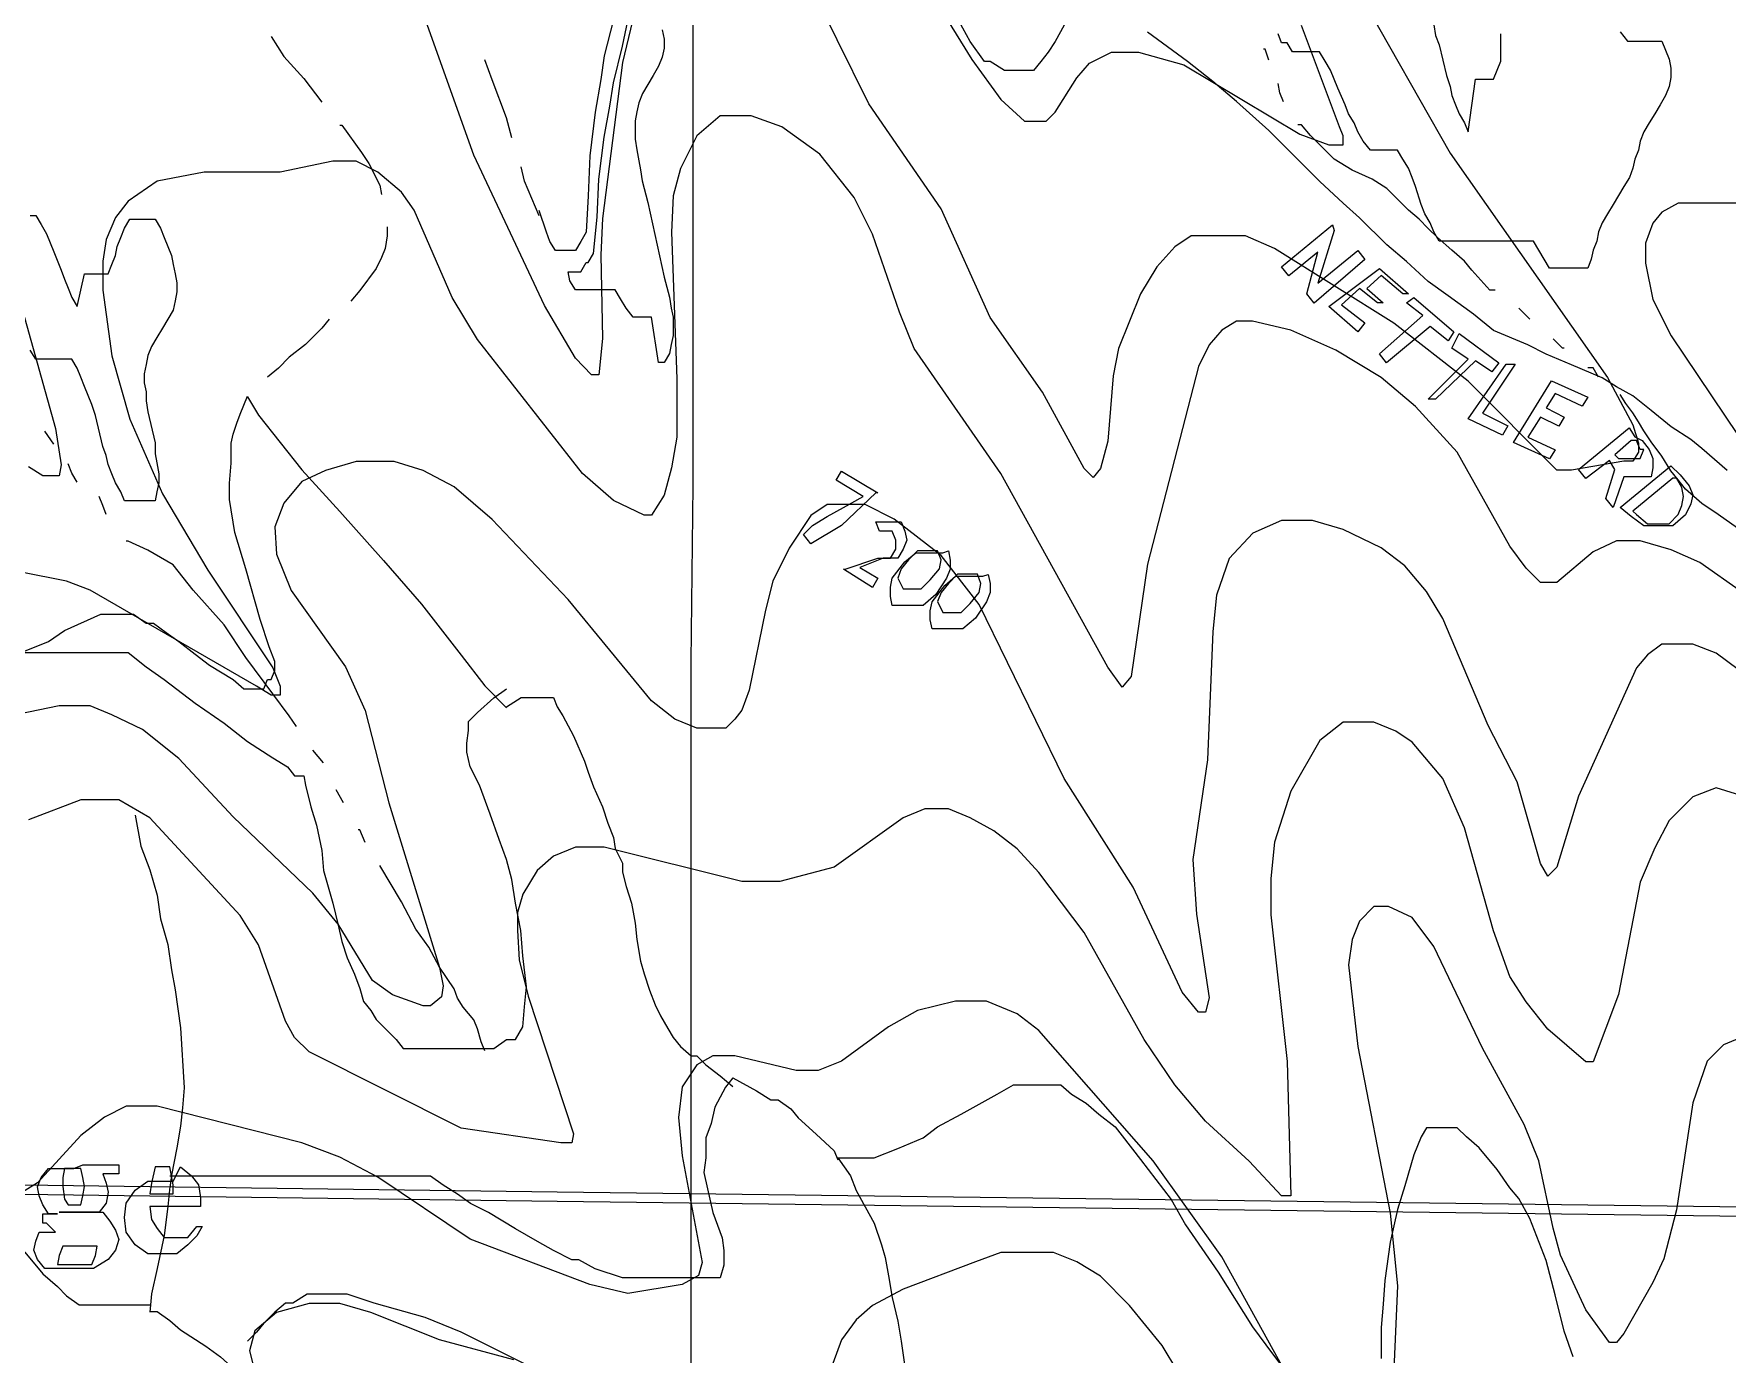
# Model space of a CAD drawing. Extents: x -0.82 to 6.83, y -0.63 to 7.9.
# Drawn here: x 1.1382 to 1.6312, y 6.3638 to 6.7482 of the extents above; entities that cross this region are included whole.
import ezdxf

# ---------------------------------------------------------------- set-up
doc = ezdxf.new("R2010")
doc.units = 0
for name, color, linetype in [('Elevations', 7, 'CONTINUOUS'), ('Grid', 7, 'CONTINUOUS'), ('Labels', 7, 'CONTINUOUS'), ('roads', 7, 'CONTINUOUS'), ('topo', 7, 'CONTINUOUS'), ('topo_grid', 7, 'CONTINUOUS'), ('water', 7, 'CONTINUOUS'), ('white', 7, 'CONTINUOUS')]:
    doc.layers.add(name, color=color, linetype=linetype)

msp = doc.modelspace()

# ---------------------------------------------------------------- linework, layer by layer
at = {"layer": 'Elevations', "color": 1}
for points in [[(1.373338, 6.605054), (1.364375, 6.599763), (1.362266, 6.602409), (1.364902, 6.605054), (1.36912, 6.6077), (1.373865, 6.610346), (1.379665, 6.613521), (1.371756, 6.618284), (1.373338, 6.620929), (1.383883, 6.614579), (1.383356, 6.614579)], [(1.390737, 6.606113), (1.391793, 6.603467), (1.392319, 6.600821), (1.391264, 6.598175), (1.389681, 6.595529), (1.388099, 6.595529), (1.385464, 6.595529), (1.378609, 6.592884), (1.383882, 6.589709), (1.3823, 6.587063), (1.373864, 6.592354), (1.37439, 6.592354), (1.383881, 6.595529), (1.38599, 6.595529), (1.387572, 6.595529), (1.389155, 6.598175), (1.389155, 6.600821), (1.388102, 6.603467), (1.386519, 6.603467), (1.384411, 6.603467), (1.383355, 6.606113), (1.386519, 6.606113), (1.389154, 6.606113)], [(1.404446, 6.597673), (1.404972, 6.595027), (1.404972, 6.592381), (1.403917, 6.589735), (1.400754, 6.584973), (1.397063, 6.581798), (1.393372, 6.581798), (1.391263, 6.581798), (1.389681, 6.581798), (1.388099, 6.581798), (1.387572, 6.584443), (1.387572, 6.587089), (1.388099, 6.589735), (1.391789, 6.594498), (1.394953, 6.597143), (1.399171, 6.597143), (1.402862, 6.597143)], [(1.391264, 6.586613), (1.393902, 6.586613), (1.396537, 6.586613), (1.399172, 6.589259), (1.401808, 6.592434), (1.402334, 6.59508), (1.401281, 6.597725), (1.398646, 6.597725), (1.395482, 6.597725), (1.392847, 6.59508), (1.390738, 6.592434), (1.389685, 6.589788)], [(1.416045, 6.59082), (1.416571, 6.588174), (1.416571, 6.585528), (1.415518, 6.582882), (1.412355, 6.57812), (1.408664, 6.574945), (1.404973, 6.574945), (1.402865, 6.574945), (1.401283, 6.574945), (1.3997, 6.574945), (1.399174, 6.577591), (1.399174, 6.580236), (1.3997, 6.582882), (1.403391, 6.587645), (1.406554, 6.590291), (1.410773, 6.590291), (1.414463, 6.590291)], [(1.402864, 6.57976), (1.405499, 6.57976), (1.408134, 6.57976), (1.410772, 6.582406), (1.413408, 6.585581), (1.413934, 6.588227), (1.412878, 6.590873), (1.410243, 6.590873), (1.40708, 6.590873), (1.404442, 6.588227), (1.402333, 6.585581), (1.40128, 6.582935)]]:
    msp.add_lwpolyline(points, close=True, dxfattribs=at)
at = {"layer": 'Grid', "color": 1}
for points in [[(1.706037, 6.405744), (1.498298, 6.40839), (1.290559, 6.411035), (1.08282, 6.413681), (0.875081, 6.416327), (0.872446, 6.621961), (0.869283, 6.827595), (0.866645, 7.033203), (0.863482, 7.238837), (0.966822, 7.238837), (1.070166, 7.238837), (1.276851, 7.238837), (1.491971, 7.241483), (1.707619, 7.244658)], [(1.712365, 5.571645), (1.503571, 5.575349), (1.295305, 5.578524), (1.086511, 5.582228), (0.878245, 5.585932), (0.877192, 5.792625), (0.876136, 5.99982), (0.87561, 6.206513), (0.875083, 6.413708), (1.082822, 6.411062), (1.290561, 6.408416), (1.4983, 6.40577), (1.706039, 6.403124)]]:
    msp.add_lwpolyline(points, dxfattribs=at)
at = {"layer": 'Labels', "color": 6}
for points in [[(1.516752, 6.690991), (1.512007, 6.675645), (1.523606, 6.68517), (1.525715, 6.682524), (1.510952, 6.669824), (1.508843, 6.67247), (1.512007, 6.684641), (1.503571, 6.677762), (1.501462, 6.680408), (1.516225, 6.692579)], [(1.529933, 6.679931), (1.538369, 6.672523), (1.536787, 6.672523), (1.53046, 6.677815), (1.526242, 6.674111), (1.530988, 6.669877), (1.529405, 6.669877), (1.524133, 6.674111), (1.51886, 6.669348), (1.525714, 6.664056), (1.523606, 6.661411), (1.51517, 6.668819)], [(1.539951, 6.671491), (1.55155, 6.661437), (1.549968, 6.658791), (1.544696, 6.663025), (1.532042, 6.652441), (1.529933, 6.655087), (1.542587, 6.6662), (1.537842, 6.669904)], [(1.553132, 6.660934), (1.564731, 6.652468), (1.562622, 6.649822), (1.557877, 6.652997), (1.546277, 6.641884), (1.544169, 6.641884), (1.555768, 6.653526), (1.551023, 6.656701)], [(1.567367, 6.634053), (1.565785, 6.631407), (1.555767, 6.636169), (1.566839, 6.652044), (1.569474, 6.652044), (1.559984, 6.637757)], [(1.580021, 6.647229), (1.590566, 6.642466), (1.588984, 6.639821), (1.581076, 6.643525), (1.57844, 6.639291), (1.583712, 6.636646), (1.58213, 6.634), (1.576858, 6.636646), (1.573167, 6.630825), (1.581076, 6.627121), (1.579494, 6.624475), (1.568949, 6.629237)], [(1.606384, 6.629846), (1.608493, 6.6272), (1.609551, 6.624554), (1.609551, 6.621908), (1.609019, 6.619263), (1.606911, 6.619263), (1.605328, 6.619263), (1.60322, 6.619263), (1.601111, 6.619263), (1.597948, 6.610267), (1.595839, 6.612913), (1.598475, 6.621379), (1.596892, 6.624025), (1.590038, 6.618733), (1.58793, 6.621379), (1.602693, 6.63355), (1.604275, 6.630904)], [(1.599529, 6.624554), (1.601638, 6.624554), (1.60322, 6.624554), (1.604802, 6.624554), (1.605855, 6.624554), (1.606911, 6.6272), (1.606911, 6.6272), (1.605855, 6.6272), (1.604802, 6.629846), (1.60322, 6.629846), (1.598475, 6.625613)], [(1.61746, 6.619818), (1.620095, 6.616643), (1.621151, 6.613997), (1.620625, 6.611351), (1.619042, 6.608176), (1.615351, 6.605001), (1.611129, 6.605001), (1.606911, 6.605001), (1.60322, 6.607647), (1.600057, 6.610293), (1.614824, 6.622464)], [(1.604802, 6.608229), (1.607965, 6.605584), (1.611129, 6.605584), (1.614297, 6.605584), (1.616932, 6.608229), (1.617985, 6.610875), (1.618512, 6.613521), (1.617985, 6.616167), (1.616406, 6.618813), (1.61535, 6.618813), (1.603746, 6.609288)], [(1.152417, 6.418946), (1.154526, 6.418946), (1.162962, 6.418946), (1.162962, 6.416301), (1.158216, 6.416301), (1.159272, 6.413655), (1.159798, 6.411009), (1.159272, 6.407834), (1.157163, 6.405188), (1.153999, 6.405188), (1.150309, 6.405188), (1.146618, 6.405188), (1.146091, 6.405188), (1.145565, 6.405188), (1.146618, 6.405188), (1.147674, 6.405188), (1.149256, 6.405188), (1.152946, 6.405188), (1.155055, 6.405188), (1.15611, 6.405188), (1.158219, 6.405188), (1.160328, 6.402542), (1.16191, 6.399896), (1.162966, 6.397251), (1.16191, 6.394076), (1.159801, 6.39143), (1.155583, 6.388784), (1.152948, 6.388784), (1.149781, 6.388784), (1.145036, 6.388784), (1.141345, 6.388784), (1.139236, 6.39143), (1.138181, 6.394076), (1.13871, 6.396721), (1.139763, 6.399367), (1.141872, 6.399367), (1.144507, 6.399367), (1.141872, 6.402013), (1.140819, 6.402013), (1.140819, 6.404659), (1.140819, 6.404659), (1.142401, 6.404659), (1.143456, 6.404659), (1.145036, 6.404659), (1.142401, 6.404659), (1.140819, 6.407305), (1.139763, 6.409951), (1.139236, 6.412596), (1.140289, 6.415242), (1.142398, 6.417888), (1.145562, 6.417888), (1.14978, 6.417888)], [(1.148199, 6.407331), (1.149781, 6.407331), (1.150837, 6.407331), (1.15189, 6.407331), (1.152419, 6.409977), (1.152946, 6.412623), (1.152419, 6.415269), (1.15189, 6.417915), (1.150837, 6.417915), (1.149781, 6.417915), (1.148199, 6.417915), (1.147143, 6.417915), (1.146617, 6.415269), (1.146617, 6.412623), (1.147143, 6.408919)], [(1.180888, 6.418417), (1.184051, 6.415771), (1.18616, 6.413126), (1.186686, 6.409421), (1.186686, 6.406776), (1.171924, 6.406776), (1.172453, 6.403071), (1.174035, 6.400426), (1.176144, 6.39778), (1.179308, 6.39778), (1.180888, 6.39778), (1.182997, 6.39778), (1.185634, 6.400955), (1.187217, 6.400955), (1.185634, 6.398309), (1.182997, 6.395663), (1.179833, 6.393017), (1.176669, 6.393017), (1.171397, 6.393017), (1.167706, 6.395663), (1.165071, 6.399367), (1.164544, 6.403601), (1.165071, 6.407834), (1.167706, 6.411538), (1.171397, 6.414184), (1.176142, 6.414184), (1.17878, 6.414184)], [(1.172452, 6.413655), (1.171926, 6.41048), (1.17878, 6.41048), (1.17878, 6.413126), (1.178253, 6.415771), (1.177727, 6.418417), (1.176144, 6.418417), (1.174562, 6.418417), (1.173506, 6.418417)], [(1.148199, 6.389948), (1.150834, 6.389948), (1.152943, 6.389948), (1.155052, 6.389948), (1.156105, 6.392594), (1.156631, 6.39524), (1.156105, 6.39524), (1.155578, 6.39524), (1.153996, 6.39524), (1.152944, 6.39524), (1.15189, 6.39524), (1.149781, 6.39524), (1.146617, 6.39524), (1.145564, 6.392594), (1.145038, 6.389948), (1.145564, 6.389948), (1.146091, 6.389948)]]:
    msp.add_lwpolyline(points, close=True, dxfattribs=at)
at = {"layer": 'roads', "color": 7}
for points in [[(1.306904, 6.752348), (1.304269, 6.741765), (1.303213, 6.734885), (1.301631, 6.72536), (1.300049, 6.71266), (1.299522, 6.701019), (1.298996, 6.690435), (1.297413, 6.68779), (1.295831, 6.685144), (1.294249, 6.685144), (1.291614, 6.685144), (1.290032, 6.685144), (1.288449, 6.68779), (1.287394, 6.690435), (1.285285, 6.696785)], [(1.438195, 6.75076), (1.435559, 6.745998), (1.433451, 6.742823), (1.431342, 6.740177), (1.429233, 6.737531), (1.427124, 6.737531), (1.423962, 6.737531), (1.420793, 6.737531), (1.416575, 6.740177), (1.414993, 6.740177), (1.410775, 6.745998), (1.407612, 6.751819)], [(1.207252, 6.7474), (1.210943, 6.741579), (1.216743, 6.735229), (1.222015, 6.72835)], [(1.631169, 6.621115), (1.623789, 6.627465), (1.620626, 6.63011), (1.614826, 6.633815), (1.609021, 6.638577), (1.603749, 6.64281), (1.599004, 6.645456), (1.594786, 6.648102), (1.585823, 6.651806), (1.578441, 6.654981), (1.573169, 6.657627), (1.563151, 6.66186), (1.557352, 6.666623), (1.54997, 6.671915), (1.544171, 6.676148), (1.537844, 6.681969), (1.532044, 6.686731), (1.524135, 6.694669), (1.51939, 6.698902), (1.512536, 6.705252), (1.506209, 6.711602), (1.497773, 6.720069), (1.488283, 6.728535), (1.481427, 6.734356), (1.474047, 6.740177), (1.462448, 6.748644)], [(1.277378, 6.717899), (1.275796, 6.72372), (1.271578, 6.734833), (1.269469, 6.740653)], [(1.227288, 6.721577), (1.227815, 6.721577), (1.233615, 6.713639), (1.235723, 6.710464), (1.238886, 6.704114), (1.239413, 6.701469)], [(1.285286, 6.695224), (1.281068, 6.705279), (1.280015, 6.709512)], [(1.240996, 6.692049), (1.240996, 6.689404), (1.24047, 6.685699), (1.239417, 6.683054), (1.237834, 6.679879), (1.233089, 6.673529), (1.230454, 6.670354)], [(1.224124, 6.665168), (1.222015, 6.662522), (1.21727, 6.657759), (1.212525, 6.654055), (1.209362, 6.65088), (1.206198, 6.648234)], [(1.13449, 6.568145), (1.142399, 6.57132), (1.147144, 6.574495), (1.157689, 6.579258), (1.159798, 6.579258), (1.163489, 6.579258), (1.167178, 6.579258), (1.170869, 6.576612), (1.172978, 6.576612), (1.176669, 6.573966), (1.18036, 6.57132), (1.185105, 6.567616), (1.189323, 6.564441), (1.196177, 6.560208), (1.19934, 6.557562), (1.200922, 6.557562), (1.202505, 6.557562), (1.203558, 6.557562), (1.204613, 6.557562), (1.20514, 6.557562), (1.206193, 6.560208), (1.207249, 6.560208), (1.208302, 6.562853), (1.208302, 6.565499), (1.206722, 6.569733), (1.204087, 6.57767), (1.199869, 6.592487), (1.196705, 6.60307), (1.195123, 6.612595), (1.195123, 6.617358), (1.195649, 6.623178), (1.195649, 6.628999), (1.196176, 6.631645), (1.197231, 6.63482), (1.198284, 6.637466), (1.19934, 6.640112), (1.200393, 6.642758)], [(1.200398, 6.642493), (1.203561, 6.637201), (1.216215, 6.621326), (1.227287, 6.609155), (1.239941, 6.594868), (1.251013, 6.582168), (1.262612, 6.567351), (1.269467, 6.558355), (1.275794, 6.552005)], [(1.13449, 6.568145), (1.142399, 6.568145), (1.149253, 6.568145), (1.156107, 6.568145), (1.159798, 6.568145), (1.164016, 6.568145), (1.165598, 6.568145), (1.17087, 6.563912), (1.176143, 6.560208), (1.185106, 6.553328), (1.193542, 6.547508), (1.200396, 6.542216), (1.207777, 6.537453), (1.211995, 6.534808), (1.214104, 6.532162), (1.215686, 6.532162), (1.216742, 6.532162), (1.217269, 6.529516), (1.218848, 6.523166), (1.22043, 6.517874), (1.222013, 6.510466), (1.222539, 6.504645), (1.22518, 6.49512), (1.226762, 6.48877), (1.227815, 6.484008), (1.229397, 6.479245), (1.231506, 6.474483), (1.233088, 6.470249), (1.234141, 6.466545), (1.23625, 6.463899), (1.237832, 6.461253), (1.240996, 6.458078), (1.243631, 6.455433), (1.24574, 6.452787), (1.248375, 6.452787), (1.253647, 6.452787), (1.25892, 6.452787), (1.262611, 6.452787), (1.26841, 6.452787), (1.272101, 6.452787), (1.275792, 6.455433), (1.277374, 6.455433), (1.278427, 6.455433), (1.280536, 6.459137), (1.281062, 6.464958), (1.281589, 6.470778), (1.280536, 6.479774), (1.280007, 6.487183), (1.278427, 6.49512), (1.277372, 6.501999), (1.275789, 6.50782), (1.273681, 6.513641), (1.271043, 6.521049), (1.26788, 6.529516), (1.265244, 6.534808), (1.264189, 6.539041), (1.264189, 6.541687), (1.264715, 6.545391), (1.264715, 6.548037), (1.26735, 6.550683), (1.272097, 6.554916), (1.275786, 6.557562)], [(1.275795, 6.552323), (1.280013, 6.554969), (1.282648, 6.554969), (1.287394, 6.554969), (1.289503, 6.554969), (1.290559, 6.552323), (1.292141, 6.549677), (1.295304, 6.543856), (1.298468, 6.536448), (1.299521, 6.533273), (1.301103, 6.52904), (1.303738, 6.523219), (1.305321, 6.518456), (1.306903, 6.514223), (1.307429, 6.511048), (1.309538, 6.506815), (1.309538, 6.504169), (1.310591, 6.499935), (1.312173, 6.495173), (1.3127, 6.492527), (1.313226, 6.489352), (1.313753, 6.48459), (1.314809, 6.47824), (1.315862, 6.474535), (1.317444, 6.469773), (1.319026, 6.46554), (1.320608, 6.462365), (1.322717, 6.45866), (1.324299, 6.456015), (1.326408, 6.453369), (1.329571, 6.450723), (1.331153, 6.450723), (1.333788, 6.448077), (1.338006, 6.444902), (1.341697, 6.441727)], [(1.167708, 6.520705), (1.16929, 6.511709), (1.171926, 6.50483), (1.174034, 6.497422), (1.175087, 6.490543), (1.177196, 6.483134), (1.178252, 6.475726), (1.179305, 6.469905), (1.180887, 6.458793), (1.181943, 6.44133), (1.181414, 6.435509), (1.180887, 6.430218), (1.179834, 6.423868), (1.178252, 6.41593), (1.177725, 6.412226)], [(1.341703, 6.444241), (1.339594, 6.441595), (1.33643, 6.435774), (1.335377, 6.431011), (1.333795, 6.426778), (1.333795, 6.423603), (1.333795, 6.420957), (1.333268, 6.416724), (1.334324, 6.411961), (1.335906, 6.405082), (1.338544, 6.397674), (1.339071, 6.39397), (1.339071, 6.389736), (1.338015, 6.386032), (1.337489, 6.386032), (1.336436, 6.386032), (1.334853, 6.386032), (1.329053, 6.386032), (1.322726, 6.386032), (1.315345, 6.386032), (1.309545, 6.386032), (1.301636, 6.388678), (1.296891, 6.391324), (1.294782, 6.391324), (1.28951, 6.39397), (1.284766, 6.396616), (1.278439, 6.40032), (1.270529, 6.405082), (1.265258, 6.407728), (1.261566, 6.410374), (1.257348, 6.41302), (1.253657, 6.415666), (1.248912, 6.415666), (1.246277, 6.415666), (1.242577, 6.415666), (1.239939, 6.415666), (1.235721, 6.415666), (1.228868, 6.415666), (1.218851, 6.415666), (1.207251, 6.415666), (1.195124, 6.415666), (1.183525, 6.415666), (1.177725, 6.415666)], [(1.341702, 6.444241), (1.348557, 6.440536), (1.352775, 6.437891), (1.354884, 6.437891), (1.358574, 6.435245), (1.360682, 6.432599), (1.365955, 6.427836), (1.371227, 6.423074), (1.372283, 6.420428)], [(1.372284, 6.421037), (1.378083, 6.421037), (1.382829, 6.421037), (1.389683, 6.423683), (1.397064, 6.426858), (1.401282, 6.430033), (1.408136, 6.433737), (1.418681, 6.439558), (1.423426, 6.442203), (1.428172, 6.442203), (1.433971, 6.442203), (1.437135, 6.442203), (1.440298, 6.439558), (1.444516, 6.436912), (1.448207, 6.433737), (1.452952, 6.430033), (1.455061, 6.427387), (1.460334, 6.420508), (1.469301, 6.408866), (1.473519, 6.401458), (1.483009, 6.387699), (1.493027, 6.371824), (1.498827, 6.363887), (1.507263, 6.352774)], [(1.58635, 6.363093), (1.583712, 6.370501), (1.581077, 6.381085), (1.578442, 6.391139), (1.573697, 6.40331), (1.570533, 6.40913), (1.567898, 6.412305), (1.564207, 6.417597), (1.558935, 6.423947), (1.555244, 6.427122), (1.552608, 6.429768), (1.54839, 6.429768), (1.545755, 6.429768), (1.543646, 6.429768), (1.542064, 6.427122), (1.539955, 6.42183), (1.53732, 6.412835), (1.535211, 6.405955), (1.533103, 6.39643), (1.531521, 6.385318), (1.530994, 6.378439), (1.530467, 6.37156), (1.530467, 6.362564)], [(1.372284, 6.421037), (1.375975, 6.415745), (1.377557, 6.411512), (1.380192, 6.406749), (1.38283, 6.401987), (1.384939, 6.395637), (1.385992, 6.391933), (1.387048, 6.386641), (1.388101, 6.380291), (1.389683, 6.373412), (1.390736, 6.367591), (1.391792, 6.360183)], [(1.1192, 6.417359), (1.120253, 6.414713), (1.125526, 6.406246), (1.131325, 6.39778), (1.135543, 6.393546), (1.140816, 6.387196), (1.145034, 6.383492), (1.147669, 6.380846), (1.15136, 6.378201), (1.153995, 6.378201), (1.15874, 6.378201), (1.161904, 6.378201), (1.16454, 6.378201), (1.166648, 6.378201), (1.169284, 6.378201), (1.16981, 6.378201), (1.171919, 6.378201)], [(1.177725, 6.412623), (1.177198, 6.406802), (1.176145, 6.398335), (1.174037, 6.38881), (1.172454, 6.381402), (1.171928, 6.37611)], [(1.281597, 6.360712), (1.262612, 6.370237), (1.252067, 6.37447), (1.237304, 6.378703), (1.229396, 6.381349), (1.221487, 6.381349), (1.217796, 6.381349), (1.213579, 6.378703), (1.21147, 6.378703), (1.208306, 6.376058), (1.205143, 6.372883), (1.203034, 6.370237), (1.200397, 6.367591)], [(1.171926, 6.376243), (1.174035, 6.376243), (1.177725, 6.373597), (1.180889, 6.370951), (1.18827, 6.366189), (1.192488, 6.363014), (1.196706, 6.359309), (1.198288, 6.359309), (1.200397, 6.356664)]]:
    msp.add_lwpolyline(points, dxfattribs=at)
at = {"layer": 'topo', "color": 2}
for points in [[(1.515171, 6.775711), (1.550496, 6.713507), (1.596367, 6.648129), (1.603748, 6.63437), (1.605331, 6.629079), (1.605331, 6.626433), (1.603748, 6.623787), (1.601116, 6.623787), (1.585822, 6.621141), (1.581604, 6.621141), (1.555769, 6.64707), (1.534152, 6.664004), (1.499353, 6.685699), (1.490918, 6.689404), (1.481954, 6.689404), (1.4751, 6.689404), (1.470355, 6.686229), (1.465083, 6.680408), (1.460337, 6.67247), (1.45401, 6.656595), (1.452428, 6.648658), (1.450845, 6.629608), (1.448737, 6.62167), (1.446628, 6.619024), (1.443993, 6.62167), (1.431866, 6.643895), (1.416572, 6.665591), (1.402336, 6.697235), (1.381246, 6.727821), (1.362793, 6.765233)], [(1.315868, 6.766291), (1.309541, 6.739833), (1.303741, 6.694484), (1.303214, 6.6839), (1.303741, 6.659559), (1.302688, 6.648975), (1.300579, 6.648975), (1.295833, 6.653738), (1.28687, 6.669084), (1.266308, 6.712846), (1.248381, 6.762931)], [(1.403388, 6.753433), (1.411296, 6.740733), (1.419732, 6.729091), (1.426587, 6.722741), (1.430804, 6.722741), (1.432913, 6.722741), (1.435548, 6.725387), (1.441875, 6.735441), (1.445566, 6.739674), (1.451898, 6.742849), (1.459807, 6.742849), (1.472988, 6.739145), (1.506731, 6.719037), (1.515167, 6.715862), (1.519385, 6.715862), (1.519385, 6.718508), (1.51833, 6.721154), (1.507258, 6.750655)], [(1.635387, 6.585793), (1.623261, 6.594259), (1.614825, 6.597964), (1.605857, 6.600609), (1.599003, 6.600609), (1.592149, 6.597434), (1.581604, 6.588439), (1.578969, 6.588439), (1.57686, 6.588439), (1.572642, 6.592672), (1.567897, 6.599022), (1.552606, 6.626459), (1.54048, 6.639688), (1.530462, 6.648155), (1.517281, 6.656093), (1.5041, 6.661913), (1.493028, 6.664559), (1.488283, 6.664559), (1.484065, 6.661913), (1.480374, 6.65768), (1.477211, 6.65133), (1.462447, 6.593836), (1.457702, 6.56116), (1.455067, 6.557985), (1.450849, 6.563806), (1.419742, 6.620215), (1.39443, 6.656595), (1.390212, 6.667179), (1.382303, 6.689933), (1.377031, 6.700516), (1.367013, 6.713216), (1.355941, 6.721154), (1.346977, 6.724329), (1.342232, 6.724329), (1.338014, 6.724329), (1.33116, 6.718508), (1.326415, 6.708983), (1.324306, 6.701045), (1.323779, 6.690462), (1.325362, 6.647758), (1.325362, 6.630825), (1.323779, 6.621829), (1.321671, 6.613891), (1.31798, 6.608071), (1.315871, 6.608071), (1.306908, 6.612304), (1.297945, 6.620241), (1.267364, 6.659268), (1.259983, 6.671438), (1.248911, 6.696838), (1.24522, 6.70213), (1.238366, 6.707951), (1.232039, 6.711126), (1.225185, 6.711126), (1.20989, 6.707951), (1.187746, 6.707951), (1.174038, 6.705305), (1.165602, 6.699484), (1.161911, 6.694722), (1.159276, 6.688372), (1.15822, 6.682022), (1.15822, 6.673555), (1.160858, 6.654505), (1.16613, 6.635984), (1.17562, 6.614288), (1.188802, 6.592063), (1.207782, 6.563594), (1.209891, 6.558303), (1.209891, 6.555657), (1.207256, 6.555657), (1.203038, 6.558303), (1.154532, 6.586243), (1.147678, 6.588888), (1.134496, 6.591534)], [(1.643297, 6.698929), (1.623262, 6.698929), (1.616935, 6.698929), (1.61219, 6.696283), (1.609552, 6.693108), (1.607443, 6.687287), (1.607443, 6.681466), (1.609552, 6.670883), (1.614825, 6.660299), (1.634333, 6.631301)], [(1.130801, 6.682339), (1.144509, 6.633312), (1.146091, 6.622729), (1.145565, 6.619554), (1.143983, 6.619554), (1.140819, 6.619554), (1.136601, 6.622199)], [(1.634337, 6.563144), (1.62801, 6.567907), (1.621156, 6.570553), (1.616938, 6.570553), (1.612193, 6.570553), (1.607975, 6.567378), (1.604807, 6.563674), (1.587935, 6.526235), (1.581608, 6.505598), (1.578973, 6.502952), (1.576864, 6.506656), (1.57001, 6.530468), (1.561574, 6.546873), (1.548392, 6.577961), (1.543647, 6.585899), (1.53732, 6.593307), (1.530466, 6.598599), (1.519394, 6.60389), (1.510431, 6.606536), (1.501468, 6.606536), (1.493032, 6.602832), (1.486177, 6.595424), (1.482487, 6.58484), (1.481431, 6.574257), (1.479849, 6.536818), (1.475631, 6.50782), (1.476684, 6.491945), (1.480375, 6.467603), (1.47932, 6.46337), (1.477211, 6.46337), (1.472466, 6.469191), (1.458231, 6.499777), (1.438195, 6.531421), (1.41341, 6.582036), (1.402338, 6.596323), (1.38863, 6.606906), (1.380194, 6.61114), (1.374394, 6.61114), (1.369122, 6.61114), (1.364377, 6.607965), (1.35805, 6.59844), (1.353304, 6.588915), (1.351195, 6.580448), (1.34645, 6.557165), (1.344342, 6.551344), (1.342233, 6.548698), (1.339598, 6.546052), (1.331162, 6.546052), (1.324835, 6.548698), (1.317981, 6.55399), (1.293728, 6.583517), (1.271583, 6.606801), (1.260511, 6.616326), (1.251548, 6.621088), (1.243112, 6.623734), (1.23204, 6.623734), (1.223077, 6.621088), (1.216218, 6.617913), (1.210946, 6.611563), (1.208311, 6.604684), (1.208837, 6.596746), (1.213055, 6.586163), (1.228872, 6.563938), (1.234676, 6.551238), (1.24153, 6.52433), (1.256293, 6.476361), (1.257349, 6.471069), (1.256822, 6.467894), (1.253659, 6.465249), (1.25155, 6.465249), (1.242587, 6.468424), (1.236787, 6.472657), (1.226765, 6.489061), (1.219384, 6.498057), (1.196185, 6.520282), (1.180367, 6.537215), (1.169823, 6.545682), (1.160859, 6.549915), (1.154532, 6.552561), (1.145563, 6.552561), (1.127637, 6.548857)], [(1.636443, 6.526076), (1.628007, 6.528722), (1.621153, 6.526076), (1.614299, 6.519197), (1.610081, 6.51126), (1.605859, 6.501205), (1.599532, 6.468529), (1.59215, 6.44895), (1.590041, 6.44895), (1.578969, 6.458475), (1.572642, 6.466413), (1.567897, 6.473821), (1.563152, 6.48705), (1.554716, 6.517107), (1.548389, 6.531394), (1.539426, 6.541978), (1.53468, 6.545153), (1.528354, 6.547799), (1.51939, 6.547799), (1.512536, 6.542507), (1.5041, 6.52769), (1.499355, 6.512874), (1.4983, 6.50229), (1.4983, 6.491707), (1.503046, 6.449003), (1.504099, 6.409977), (1.501464, 6.409977), (1.491974, 6.420031), (1.47932, 6.431673), (1.470357, 6.442256), (1.461392, 6.455485), (1.443993, 6.4866), (1.430812, 6.504063), (1.424485, 6.510942), (1.417631, 6.516234), (1.410773, 6.519938), (1.404446, 6.522584), (1.397591, 6.522584), (1.391264, 6.519938), (1.371229, 6.50565), (1.355412, 6.501417), (1.34434, 6.501417), (1.304269, 6.511471), (1.295833, 6.511471), (1.289506, 6.508825), (1.284761, 6.504592), (1.280543, 6.497713), (1.278961, 6.492421), (1.278961, 6.48713), (1.27949, 6.478663), (1.282125, 6.46808), (1.295306, 6.427995), (1.29478, 6.425349), (1.291616, 6.425349), (1.262618, 6.429583), (1.218325, 6.451808), (1.214107, 6.456041), (1.211472, 6.460804), (1.203563, 6.483029), (1.198291, 6.491495), (1.171928, 6.519964), (1.162965, 6.525256), (1.158747, 6.525256), (1.151893, 6.525256), (1.136603, 6.519435)], [(1.636441, 6.456544), (1.630115, 6.453898), (1.625369, 6.449135), (1.621151, 6.436965), (1.616406, 6.40585), (1.612716, 6.391562), (1.609552, 6.384683), (1.601116, 6.369866), (1.599002, 6.36722), (1.596893, 6.36722), (1.590039, 6.376745), (1.582657, 6.39262), (1.580548, 6.400558), (1.57633, 6.420137), (1.572112, 6.43072), (1.559986, 6.452945), (1.54575, 6.482473), (1.539423, 6.49094), (1.532569, 6.494115), (1.528351, 6.494115), (1.524133, 6.489881), (1.522024, 6.48459), (1.520969, 6.477181), (1.523607, 6.453369), (1.533097, 6.404871), (1.535205, 6.383704), (1.53415, 6.359362)], [(1.504098, 6.35579), (1.484062, 6.392171), (1.464027, 6.420137), (1.43081, 6.458105), (1.424484, 6.462867), (1.41552, 6.466571), (1.406558, 6.466571), (1.395481, 6.463926), (1.387045, 6.459163), (1.373336, 6.449109), (1.366482, 6.446463), (1.360157, 6.446463), (1.342231, 6.450696), (1.335904, 6.450696), (1.331159, 6.448051), (1.326941, 6.441701), (1.325885, 6.432705), (1.326941, 6.421592), (1.332741, 6.390477), (1.331685, 6.386773), (1.32694, 6.384127), (1.311122, 6.381481), (1.30005, 6.384127), (1.265252, 6.397356), (1.238363, 6.415348), (1.227286, 6.421169), (1.216214, 6.425402), (1.174034, 6.435986), (1.165071, 6.435986), (1.158744, 6.432811), (1.15189, 6.427519), (1.139236, 6.413761), (1.125528, 6.405294)], [(1.480373, 6.343646), (1.466665, 6.3664), (1.457175, 6.378042), (1.448739, 6.386509), (1.441884, 6.390742), (1.43503, 6.393388), (1.426594, 6.393388), (1.41974, 6.393388), (1.412354, 6.390742), (1.391264, 6.382804), (1.382301, 6.378042), (1.377556, 6.373809), (1.373338, 6.367988), (1.366484, 6.349467)], [(1.277907, 6.362167), (1.25629, 6.367988), (1.236254, 6.375925), (1.227287, 6.378571), (1.218323, 6.378571), (1.208832, 6.375925), (1.202505, 6.370634), (1.200923, 6.364813), (1.207777, 6.338354)]]:
    msp.add_lwpolyline(points, dxfattribs=at)
at = {"layer": 'topo_grid', "color": 7}
msp.add_lwpolyline([(1.329562, 6.359362), (1.329562, 6.411035), (1.329562, 6.462179), (1.329562, 6.513853), (1.329562, 6.565526), (1.330089, 6.61667), (1.330089, 6.668316), (1.330089, 6.71946), (1.330089, 6.771133), (1.330089, 6.822277), (1.330089, 6.87395), (1.330615, 6.925624), (1.330615, 6.976768), (1.330615, 7.028441), (1.330615, 7.079585), (1.330615, 7.131258), (1.330615, 7.182931), (1.331142, 7.225105)], dxfattribs=at)
at = {"layer": 'water', "color": 4}
for points in [[(1.497771, 6.740548), (1.496715, 6.743723), (1.496189, 6.743723)], [(1.501989, 6.72843), (1.500933, 6.731075), (1.500407, 6.733721)], [(1.563678, 6.673581), (1.562096, 6.673581), (1.556824, 6.679402), (1.554715, 6.682048), (1.551024, 6.685223), (1.546806, 6.688927), (1.544171, 6.691573), (1.541536, 6.694219), (1.538372, 6.696865), (1.535736, 6.699511), (1.532045, 6.703215), (1.527827, 6.705861), (1.522028, 6.708506), (1.516755, 6.711681), (1.509901, 6.718561), (1.507266, 6.721736), (1.50621, 6.721736)], [(1.573696, 6.665168), (1.570532, 6.668343)], [(1.583714, 6.656728), (1.583188, 6.656728), (1.580552, 6.659373)], [(1.593731, 6.648287), (1.592149, 6.650933), (1.590567, 6.650933)], [(1.650675, 6.588174), (1.64804, 6.59082), (1.644349, 6.595053), (1.637495, 6.601932), (1.628532, 6.608282), (1.623787, 6.611457), (1.619042, 6.615691), (1.61693, 6.618336), (1.614822, 6.620982), (1.612186, 6.625216), (1.609024, 6.629449), (1.606915, 6.632624), (1.605333, 6.63527), (1.60375, 6.637916), (1.601642, 6.640561), (1.60006, 6.643207)], [(1.143981, 6.628788), (1.141343, 6.632492)], [(1.150835, 6.617701), (1.149253, 6.620347), (1.148197, 6.622993), (1.148197, 6.622993)], [(1.159271, 6.608229), (1.158218, 6.610875), (1.157162, 6.613521)], [(1.214633, 6.546529), (1.212524, 6.549704), (1.207779, 6.556054), (1.19987, 6.566637), (1.193544, 6.576162), (1.18458, 6.586216), (1.178781, 6.593624), (1.171399, 6.597858), (1.165599, 6.600504), (1.165073, 6.600504)], [(1.222542, 6.535998), (1.219379, 6.539702)], [(1.228342, 6.524383), (1.226233, 6.528087)], [(1.234669, 6.512794), (1.233087, 6.516498), (1.23256, 6.516498)], [(1.269468, 6.452152), (1.268415, 6.454798), (1.267359, 6.458502), (1.266306, 6.461148), (1.263142, 6.464852), (1.26156, 6.467498), (1.260507, 6.470143), (1.256289, 6.476493), (1.253126, 6.482314), (1.249435, 6.487606), (1.245217, 6.495543), (1.23889, 6.506127)]]:
    msp.add_lwpolyline(points, dxfattribs=at)
at = {"layer": 'white', "color": 7}
for points in [[(1.321138, 6.749332), (1.321664, 6.746686), (1.321664, 6.74404), (1.321138, 6.741394), (1.320082, 6.738748), (1.3185, 6.736103), (1.316918, 6.733457), (1.315336, 6.730811), (1.31428, 6.728165), (1.313753, 6.725519), (1.313227, 6.722873), (1.313227, 6.720228), (1.313227, 6.717582), (1.313753, 6.714407), (1.31428, 6.711232), (1.314806, 6.708586), (1.315333, 6.705411), (1.316915, 6.699061), (1.32166, 6.677365), (1.323242, 6.671544), (1.323769, 6.668369), (1.324295, 6.665723), (1.324295, 6.663078), (1.324295, 6.660432), (1.323769, 6.657786), (1.323242, 6.65514), (1.32166, 6.652494), (1.320078, 6.652494), (1.317977, 6.665723), (1.317976, 6.665723), (1.316394, 6.665723), (1.314285, 6.665723), (1.312706, 6.665723), (1.310597, 6.668369), (1.309015, 6.671015), (1.307432, 6.673661), (1.30585, 6.673661), (1.303742, 6.673661), (1.301633, 6.673661), (1.299524, 6.673661), (1.297415, 6.673661), (1.295833, 6.673661), (1.294251, 6.676307), (1.293724, 6.678953), (1.294251, 6.678953), (1.294777, 6.678953), (1.295304, 6.678953), (1.296886, 6.678953), (1.297413, 6.678953), (1.297413, 6.678953), (1.298995, 6.681598), (1.299521, 6.681598), (1.299521, 6.681598), (1.301104, 6.684244), (1.301104, 6.684244), (1.301104, 6.684244), (1.302159, 6.694828), (1.302159, 6.694828), (1.302686, 6.70594), (1.304268, 6.718111), (1.304268, 6.718111), (1.30585, 6.727107), (1.30585, 6.727107), (1.306903, 6.733986), (1.309539, 6.744569), (1.311121, 6.751978)], [(1.545748, 6.750866), (1.546274, 6.747691), (1.547327, 6.745045), (1.549436, 6.73605), (1.550492, 6.732875), (1.551018, 6.730229), (1.552071, 6.727583), (1.553127, 6.724937), (1.554709, 6.722291), (1.555762, 6.719645), (1.557879, 6.734991), (1.557878, 6.734991), (1.55946, 6.734991), (1.561569, 6.734991), (1.563151, 6.734991), (1.564204, 6.737637), (1.56526, 6.740283), (1.56526, 6.742929), (1.56526, 6.745575), (1.56526, 6.74822)], [(1.600061, 6.74875), (1.602169, 6.746104), (1.604278, 6.746104), (1.606387, 6.746104), (1.608495, 6.746104), (1.610604, 6.746104), (1.612186, 6.746104), (1.613242, 6.743458), (1.614295, 6.740812), (1.614822, 6.738166), (1.614822, 6.73552), (1.614295, 6.732875), (1.613242, 6.730229), (1.61166, 6.727583), (1.610078, 6.724937), (1.608495, 6.722291), (1.606913, 6.719645), (1.605858, 6.717), (1.605331, 6.714354), (1.604278, 6.711708), (1.603752, 6.709062), (1.602696, 6.706416), (1.601114, 6.70377), (1.599531, 6.701125), (1.597949, 6.698479), (1.596367, 6.695833), (1.594785, 6.693187), (1.593729, 6.690541), (1.593203, 6.687895), (1.592147, 6.68525), (1.59162, 6.682604), (1.590567, 6.679958), (1.588985, 6.679958), (1.587403, 6.679958), (1.585294, 6.679958), (1.583183, 6.679958), (1.581074, 6.679958), (1.579492, 6.679958), (1.57791, 6.682604), (1.576327, 6.68525), (1.574745, 6.687895), (1.573163, 6.687895), (1.570528, 6.687895), (1.568419, 6.687895), (1.565787, 6.687895), (1.562624, 6.687895), (1.557352, 6.687895), (1.554714, 6.687895), (1.552079, 6.687895), (1.549444, 6.687895), (1.547335, 6.687895), (1.545753, 6.690541), (1.5447, 6.693187), (1.543117, 6.695833), (1.542062, 6.698479), (1.540482, 6.70377), (1.539427, 6.706416), (1.538373, 6.709062), (1.536791, 6.711708), (1.535209, 6.714354), (1.533627, 6.714354), (1.531518, 6.714354), (1.529409, 6.714354), (1.527301, 6.714354), (1.525192, 6.717), (1.52361, 6.719645), (1.522554, 6.722291), (1.520972, 6.724937), (1.519916, 6.727583), (1.517807, 6.732345), (1.516754, 6.734991), (1.515699, 6.737637), (1.514116, 6.740283), (1.512534, 6.742929), (1.510952, 6.742929), (1.508843, 6.742929), (1.506735, 6.742929), (1.504626, 6.742929), (1.503044, 6.745575), (1.501464, 6.745575), (1.500408, 6.74822)], [(1.137127, 6.695304), (1.13871, 6.695304), (1.140292, 6.692658), (1.141874, 6.690012), (1.142927, 6.687366), (1.143983, 6.68472), (1.146091, 6.679429), (1.147144, 6.676783), (1.1482, 6.674137), (1.149253, 6.671491), (1.150835, 6.668845), (1.152944, 6.67837), (1.152944, 6.67837), (1.154526, 6.67837), (1.156635, 6.67837), (1.158217, 6.67837), (1.159799, 6.67837), (1.160852, 6.681016), (1.161906, 6.683662), (1.162432, 6.686308), (1.163485, 6.688954), (1.164541, 6.6916), (1.166123, 6.694245), (1.167705, 6.694245), (1.169814, 6.694245), (1.171923, 6.694245), (1.173505, 6.694245), (1.175087, 6.6916), (1.17614, 6.688954), (1.177196, 6.686308), (1.178249, 6.683662), (1.178775, 6.681016), (1.179302, 6.67837), (1.179828, 6.675725), (1.179828, 6.673079), (1.179302, 6.670433), (1.178775, 6.667787), (1.177193, 6.665141), (1.175611, 6.662495), (1.174029, 6.65985), (1.172447, 6.657204), (1.171393, 6.654558), (1.170867, 6.651912), (1.17034, 6.649266), (1.17034, 6.64662), (1.170867, 6.643975), (1.170867, 6.641329), (1.171393, 6.638154), (1.173502, 6.629158), (1.173502, 6.625983), (1.174029, 6.623337), (1.174555, 6.620162), (1.174555, 6.617516), (1.174029, 6.61487), (1.173502, 6.612225), (1.17192, 6.612225), (1.170338, 6.612225), (1.168229, 6.612225), (1.166647, 6.612225), (1.164538, 6.612225), (1.163485, 6.61487), (1.161903, 6.617516), (1.16085, 6.620162), (1.159794, 6.622808), (1.159268, 6.625454), (1.158215, 6.6281), (1.156106, 6.637095), (1.15505, 6.64027), (1.153997, 6.642916), (1.152941, 6.645562), (1.151888, 6.648208), (1.150833, 6.650854), (1.149251, 6.6535), (1.147142, 6.6535), (1.145033, 6.6535), (1.142924, 6.6535), (1.140816, 6.6535), (1.138707, 6.6535), (1.137125, 6.656145)]]:
    msp.add_lwpolyline(points, dxfattribs=at)

doc.saveas('drawing.dxf')
